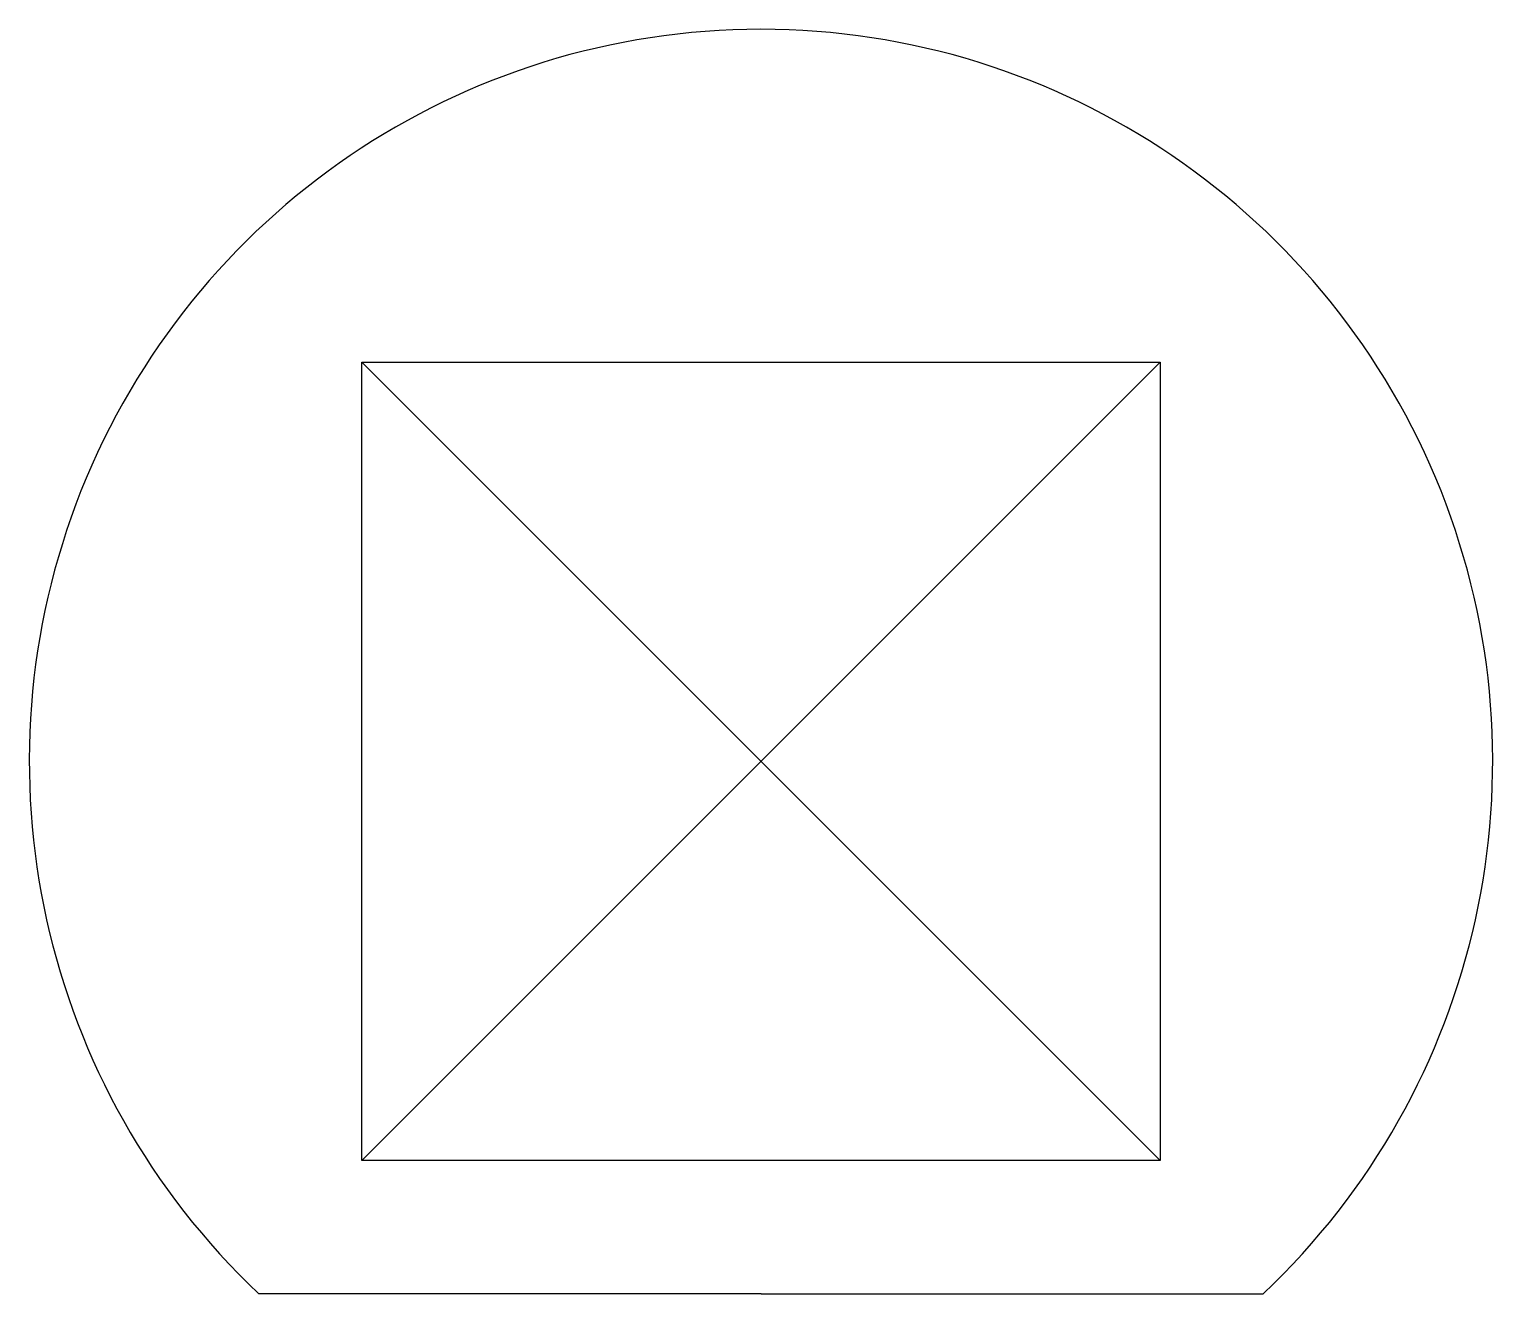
# Model space of a CAD drawing. Header units: centimetres. Extents: x -5.5 to 5.5, y -4 to 5.5.
import ezdxf

# ---------------------------------------------------------------- set-up
doc = ezdxf.new("R2010")
doc.units = ezdxf.units.CM
doc.header["$MEASUREMENT"] = 0
doc.layers.add('StandardModuleBoardShape v1_Sketch1', color=7, linetype='Continuous')

msp = doc.modelspace()

# ---------------------------------------------------------------- linework, layer by layer
at = {"layer": 'StandardModuleBoardShape v1_Sketch1'}
for p, q in [((-3, -3), (-3, 3)), ((-3, 3), (3, 3)), ((3, -3), (-3, 3)), ((-3, -3), (3, 3)), ((3, 3), (3, -3)), ((3, -3), (-3, -3)), ((0, -4), (-3.775, -4)), ((0, -4), (3.775, -4))]:
    msp.add_line(p, q, dxfattribs=at)
msp.add_arc((0, 0), 5.5, 313.3418, 226.6582, dxfattribs=at)
msp.add_point((0, 0), dxfattribs=at)
msp.add_point((0, 0), dxfattribs=at)

doc.saveas('drawing.dxf')
